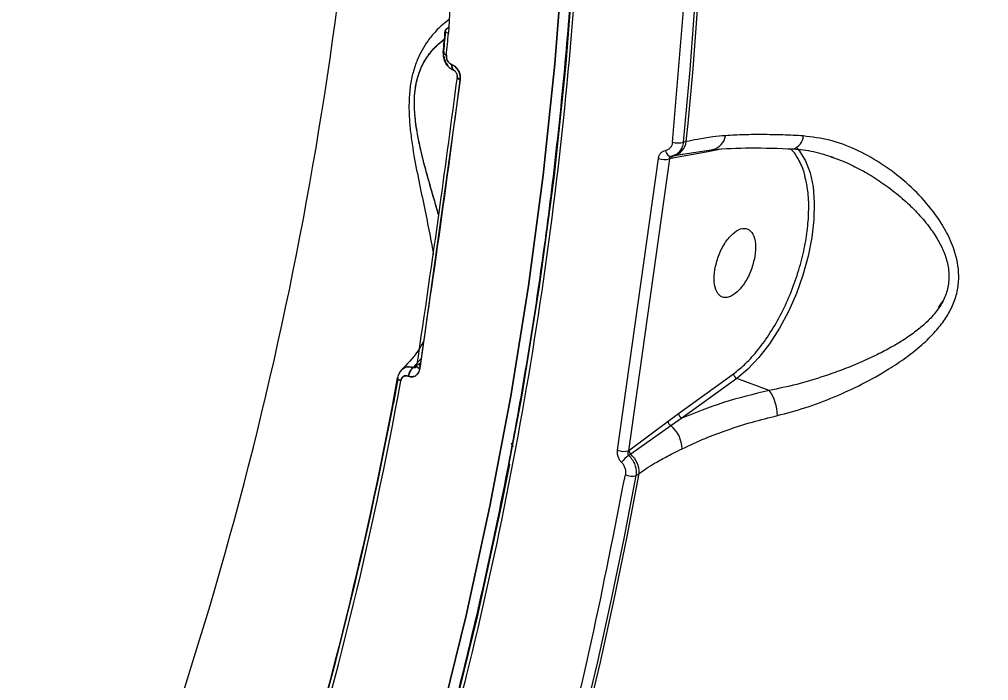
# Model space of a CAD drawing. Header units: millimetres. Extents: x -7083 to 7374, y -8368 to 7509.
# Drawn here: x 2510.4 to 2630.6, y -1875.6 to -1793.6 of the extents above; entities that cross this region are included whole.
import ezdxf

# ---------------------------------------------------------------- set-up
doc = ezdxf.new("R2010")
doc.units = ezdxf.units.MM
for name, color, linetype in [('DIKOM_ОБЪЕКТ', 7, 'Continuous'), ('DIKOM_РАЗМЕР_ЗОНА', 7, 'Continuous'), ('DIKOM_РАЗМЕР_ОБЪЕКТА', 7, 'Continuous')]:
    doc.layers.add(name, color=color, linetype=linetype)
doc.styles.add('style1', font='arial.ttf', dxfattribs={"width": 0.8})
doc.dimstyles.new('1-50', dxfattribs={"dimtxt": 300, "dimasz": 200, "dimexe": 100, "dimexo": 0, "dimgap": 100, "dimtad": 1, "dimtxsty": 'style1', "dimcen": 200, "dimclrd": 7, "dimclre": 7, "dimclrt": 7, "dimadec": 1, "dimazin": 2, "dimtfac": 1, "dimtmove": 0, "dimatfit": 2, "dimfxl": 0, "dimlwd": 25, "dimlwe": 18, "dimarcsym": 0})

# ---------------------------------------------------------------- blocks, each defined once
blk = doc.blocks.new('*D10')
at = {"layer": 'Defpoints', "color": 0, "transparency": 16777216}
for p in [(4593.55, 648.92), (-5583.43, 647.96), (4593.55, -5902.54)]:
    blk.add_point(p, dxfattribs=at)
at = {"layer": 'DIKOM_РАЗМЕР_ОБЪЕКТА', "color": 7, "lineweight": 18, "transparency": 16777216}
for p, q in [((4593.55, 648.92), (4593.55, -6002.54)), ((-5583.43, 647.96), (-5583.43, -6002.54))]:
    blk.add_line(p, q, dxfattribs=at)
at = {"layer": 'DIKOM_РАЗМЕР_ОБЪЕКТА', "color": 7, "lineweight": 25, "transparency": 16777216}
blk.add_line((-5383.43, -5902.54), (4393.55, -5902.54), dxfattribs=at)
at = {"layer": 'DIKOM_РАЗМЕР_ОБЪЕКТА', "color": 7, "transparency": 16777216}
for points in [[(-5383.43, -5869.2), (-5383.43, -5935.87), (-5583.43, -5902.54)], [(4393.55, -5869.2), (4393.55, -5935.87), (4593.55, -5902.54)]]:
    blk.add_solid(points, dxfattribs=at)
at = {"layer": 'DIKOM_РАЗМЕР_ОБЪЕКТА', "color": 7, "transparency": 16777216, "insert": (-226.13, -5649.37), "char_height": 300, "attachment_point": 5, "style": 'style1'}
blk.add_mtext('10150', dxfattribs=at)
blk = doc.blocks.new('*D11')
at = {"layer": 'Defpoints', "color": 0, "transparency": 16777216}
for p in [(-321.71, 5509.06), (-348.71, -4811.52), (5568.58, -4811.52)]:
    blk.add_point(p, dxfattribs=at)
at = {"layer": 'DIKOM_РАЗМЕР_ОБЪЕКТА', "color": 7, "lineweight": 18, "transparency": 16777216}
for p, q in [((-321.71, 5509.06), (5668.58, 5509.06)), ((-348.71, -4811.52), (5668.58, -4811.52))]:
    blk.add_line(p, q, dxfattribs=at)
at = {"layer": 'DIKOM_РАЗМЕР_ОБЪЕКТА', "color": 7, "lineweight": 25, "transparency": 16777216}
blk.add_line((5568.58, 5309.06), (5568.58, -4611.52), dxfattribs=at)
at = {"layer": 'DIKOM_РАЗМЕР_ОБЪЕКТА', "color": 7, "transparency": 16777216}
for points in [[(5535.25, 5309.06), (5601.91, 5309.06), (5568.58, 5509.06)], [(5535.25, -4611.52), (5601.91, -4611.52), (5568.58, -4811.52)]]:
    blk.add_solid(points, dxfattribs=at)
at = {"layer": 'DIKOM_РАЗМЕР_ОБЪЕКТА', "color": 7, "transparency": 16777216, "insert": (5315.31, 775.23), "char_height": 300, "attachment_point": 5, "rotation": 90, "style": 'style1'}
blk.add_mtext('10300', dxfattribs=at)
blk = doc.blocks.new('*D12')
at = {"layer": 'Defpoints', "color": 0, "transparency": 16777216}
for p in [(-621.71, 7509.06), (-373.6, -6811.53), (7273.89, -6811.53)]:
    blk.add_point(p, dxfattribs=at)
at = {"layer": 'DIKOM_РАЗМЕР_ЗОНА', "color": 7, "lineweight": 18, "transparency": 16777216}
for p, q in [((-621.71, 7509.06), (7373.89, 7509.06)), ((-373.6, -6811.53), (7373.89, -6811.53))]:
    blk.add_line(p, q, dxfattribs=at)
at = {"layer": 'DIKOM_РАЗМЕР_ЗОНА', "color": 7, "lineweight": 25, "transparency": 16777216}
blk.add_line((7273.89, 7309.06), (7273.89, -6611.53), dxfattribs=at)
at = {"layer": 'DIKOM_РАЗМЕР_ЗОНА', "color": 7, "transparency": 16777216}
for points in [[(7240.56, 7309.06), (7307.22, 7309.06), (7273.89, 7509.06)], [(7240.56, -6611.53), (7307.22, -6611.53), (7273.89, -6811.53)]]:
    blk.add_solid(points, dxfattribs=at)
at = {"layer": 'DIKOM_РАЗМЕР_ЗОНА', "color": 7, "transparency": 16777216, "insert": (7020.62, 1288.25), "char_height": 300, "attachment_point": 5, "rotation": 90, "style": 'style1'}
blk.add_mtext('14300', dxfattribs=at)
blk = doc.blocks.new('*D13')
at = {"layer": 'Defpoints', "color": 0, "transparency": 16777216}
for p in [(6593.53, 996.24), (-7083.43, 647.96), (6593.53, -8268.31)]:
    blk.add_point(p, dxfattribs=at)
at = {"layer": 'DIKOM_РАЗМЕР_ЗОНА', "color": 7, "lineweight": 18, "transparency": 16777216}
for p, q in [((6593.53, 996.24), (6593.53, -8368.31)), ((-7083.43, 647.96), (-7083.43, -8368.31))]:
    blk.add_line(p, q, dxfattribs=at)
at = {"layer": 'DIKOM_РАЗМЕР_ЗОНА', "color": 7, "lineweight": 25, "transparency": 16777216}
blk.add_line((-6883.43, -8268.31), (6393.53, -8268.31), dxfattribs=at)
at = {"layer": 'DIKOM_РАЗМЕР_ЗОНА', "color": 7, "transparency": 16777216}
for points in [[(-6883.43, -8234.97), (-6883.43, -8301.64), (-7083.43, -8268.31)], [(6393.53, -8234.97), (6393.53, -8301.64), (6593.53, -8268.31)]]:
    blk.add_solid(points, dxfattribs=at)
at = {"layer": 'DIKOM_РАЗМЕР_ЗОНА', "color": 7, "transparency": 16777216, "insert": (322.1, -8015.03), "char_height": 300, "attachment_point": 5, "style": 'style1'}
blk.add_mtext('13650', dxfattribs=at)

msp = doc.modelspace()

# ---------------------------------------------------------------- linework, layer by layer
at = {"layer": 'DIKOM_ОБЪЕКТ', "color": 7, "linetype": 'Continuous', "lineweight": 15}
for p, q in [((2591.413, -1808.788), (2592.91, -1790.888)), ((2563.317, -1794.847), (2563.66, -1794.541)), ((2563.678, -1794.581), (2563.317, -1794.847)), ((2563.062, -1797.647), (2563.059, -1797.558)), ((2563.059, -1797.558), (2563.07, -1797.75)), ((2578.267, -1798.576), (2578.099, -1798.514)), ((2578.169, -1798.539), (2578.267, -1798.576)), ((2564.056, -1799.19), (2564.077, -1799.198)), ((2564.077, -1799.198), (2564.056, -1799.19)), ((2564.281, -1799.887), (2564.293, -1799.892)), ((2564.292, -1799.892), (2564.314, -1799.9)), ((2565.099, -1801.059), (2560.091, -1836.896)), ((2591.829, -1810.424), (2596.491, -1809.699)), ((2593.122, -1808.729), (2592.762, -1808.806)), ((2597.462, -1809.665), (2596.822, -1809.802)), ((2584.598, -1847.023), (2589.671, -1810.839)), ((2591.02, -1810.889), (2585.943, -1847.101)), ((2591.217, -1810.847), (2591.02, -1810.889)), ((2591.199, -1810.581), (2591.155, -1810.57)), ((2595.586, -1810.026), (2591.217, -1810.847)), ((2591.221, -1810.573), (2591.584, -1810.496)), ((2591.549, -1810.456), (2591.255, -1810.565)), ((2591.533, -1810.506), (2592.828, -1810.269)), ((2596.822, -1809.802), (2595.586, -1810.026)), ((2624.92, -1828.501), (2624.331, -1829.316)), ((2559.278, -1836.76), (2560.278, -1835.597)), ((2559.278, -1836.76), (2559.738, -1836.214)), ((2559.299, -1836.768), (2559.278, -1836.76)), ((2559.299, -1836.768), (2559.278, -1836.76)), ((2559.702, -1836.505), (2559.299, -1836.768)), ((2560.192, -1836.176), (2559.855, -1836.397)), ((2560.186, -1836.214), (2559.963, -1836.36)), ((2560.007, -1836.476), (2560.164, -1836.372)), ((2598.964, -1837.545), (2599.168, -1837.371)), ((2557.374, -1838.163), (2556.814, -1841.18)), ((2558.677, -1837.842), (2558.655, -1837.833)), ((2558.655, -1837.833), (2558.677, -1837.842)), ((2592.171, -1842.451), (2598.964, -1837.545)), ((2599.368, -1838.125), (2592.575, -1843.031)), ((2603.416, -1839.607), (2599.368, -1838.125)), ((2590.862, -1843.434), (2592.171, -1842.451)), ((2592.575, -1843.031), (2591.208, -1843.976)), ((2586.016, -1847.049), (2590.862, -1843.434)), ((2591.208, -1843.976), (2586.231, -1847.51)), ((2585.943, -1847.101), (2586.016, -1847.049)), ((2586.231, -1847.51), (2586.001, -1847.676)), ((2586.904, -1850.172), (2587.296, -1849.894))]:
    msp.add_line(p, q, dxfattribs=at)
at = {"layer": 'DIKOM_ОБЪЕКТ', "color": 7, "linetype": 'Continuous', "lineweight": 15, "flags": 128}
for points in [[(2509.609, -2009.061), (2516.466, -1996.917), (2522.985, -1984.603), (2529.162, -1972.127), (2534.993, -1959.499), (2540.475, -1946.725), (2545.603, -1933.814), (2550.375, -1920.776), (2554.787, -1907.617), (2558.836, -1894.348), (2562.52, -1880.976), (2565.836, -1867.51), (2568.782, -1853.96), (2571.357, -1840.334), (2573.557, -1826.641), (2575.383, -1812.89), (2576.833, -1799.09), (2577.905, -1785.25), (2578.6, -1771.379), (2578.917, -1757.486), (2578.854, -1743.581), (2578.414, -1729.672)], [(2578.414, -1729.672), (2578.854, -1743.581), (2578.917, -1757.486), (2578.6, -1771.379), (2577.905, -1785.25), (2576.833, -1799.09), (2575.383, -1812.89), (2573.557, -1826.641), (2571.357, -1840.334), (2568.782, -1853.96), (2565.836, -1867.51), (2562.52, -1880.976), (2558.836, -1894.348), (2554.787, -1907.617), (2550.375, -1920.776), (2545.603, -1933.814), (2540.475, -1946.725), (2534.993, -1959.499), (2529.162, -1972.127), (2522.985, -1984.603), (2516.466, -1996.917), (2509.609, -2009.061)], [(2510.836, -2009.575), (2517.709, -1997.402), (2524.244, -1985.059), (2530.435, -1972.554), (2536.281, -1959.895), (2541.775, -1947.091), (2546.916, -1934.15), (2551.699, -1921.081), (2556.121, -1907.891), (2560.18, -1894.59), (2563.872, -1881.187), (2567.196, -1867.69), (2570.149, -1854.107), (2572.73, -1840.449), (2574.936, -1826.724), (2576.766, -1812.94), (2578.219, -1799.107), (2579.294, -1785.235), (2579.99, -1771.331), (2580.162, -1765.787)], [(2592.762, -1808.806), (2592.983, -1806.567), (2593.195, -1804.327), (2593.397, -1802.085), (2593.589, -1799.843), (2593.772, -1797.6), (2593.945, -1795.356), (2594.108, -1793.111), (2594.262, -1790.865)], [(2593.122, -1808.729), (2593.346, -1806.475), (2593.559, -1804.219), (2593.763, -1801.962), (2593.956, -1799.705), (2594.141, -1797.446), (2594.315, -1795.186), (2594.48, -1792.926), (2594.634, -1790.664)], [(2563.634, -1795.299), (2563.539, -1795.263), (2563.454, -1795.224), (2563.381, -1795.182), (2563.322, -1795.138), (2563.277, -1795.093), (2563.247, -1795.047), (2563.233, -1795.002), (2563.234, -1794.958)], [(2562.976, -1797.669), (2562.975, -1797.713), (2562.989, -1797.758), (2563.019, -1797.804), (2563.064, -1797.849), (2563.123, -1797.894), (2563.196, -1797.936), (2563.28, -1797.976), (2563.376, -1798.013)], [(2563.376, -1798.013), (2563.25, -1797.963), (2563.145, -1797.907), (2563.063, -1797.848), (2563.006, -1797.787), (2562.977, -1797.726), (2562.977, -1797.666), (2563.004, -1797.61), (2563.059, -1797.558)], [(2564.299, -1799.894), (2564.25, -1799.872), (2564.178, -1799.812), (2564.12, -1799.726), (2564.078, -1799.618), (2564.053, -1799.49), (2564.045, -1799.345), (2564.056, -1799.19)], [(2564.077, -1799.198), (2564.067, -1799.354), (2564.074, -1799.498), (2564.1, -1799.626), (2564.142, -1799.735), (2564.2, -1799.82), (2564.272, -1799.88), (2564.325, -1799.904)], [(2565.099, -1801.059), (2564.957, -1800.995), (2564.842, -1800.926), (2564.758, -1800.853), (2564.709, -1800.779), (2564.695, -1800.707), (2564.705, -1800.662)], [(2564.696, -1800.694), (2564.695, -1800.707), (2564.709, -1800.779), (2564.758, -1800.853), (2564.842, -1800.926), (2564.957, -1800.995), (2565.099, -1801.059)], [(2606.753, -1809.441), (2607.176, -1809.92), (2607.915, -1811.129), (2608.472, -1812.618), (2608.833, -1814.355), (2608.99, -1816.302), (2608.941, -1818.417), (2608.687, -1820.652), (2608.232, -1822.959), (2607.588, -1825.288), (2606.767, -1827.587), (2605.788, -1829.807), (2604.673, -1831.898), (2603.446, -1833.815), (2602.133, -1835.515), (2600.764, -1836.962), (2599.368, -1838.125)], [(2590.539, -1809.835), (2590.595, -1810.001), (2590.665, -1810.154), (2590.749, -1810.289), (2590.842, -1810.401), (2590.943, -1810.487), (2591.047, -1810.544), (2591.153, -1810.57), (2591.255, -1810.565)], [(2560.091, -1836.896), (2559.949, -1836.834), (2559.834, -1836.766), (2559.749, -1836.696), (2559.699, -1836.627), (2559.684, -1836.559), (2559.706, -1836.497), (2559.764, -1836.442), (2559.855, -1836.397)], [(2557.731, -1838.405), (2557.637, -1838.361), (2557.553, -1838.315), (2557.481, -1838.267), (2557.423, -1838.218), (2557.378, -1838.169), (2557.349, -1838.12), (2557.334, -1838.073), (2557.336, -1838.028)], [(2557.336, -1838.029), (2557.337, -1838.086), (2557.365, -1838.151), (2557.421, -1838.216), (2557.502, -1838.282), (2557.607, -1838.346), (2557.731, -1838.405)], [(2571.427, -1846.11), (2571.562, -1846.491), (2571.616, -1846.597)], [(2571.205, -1848.765), (2570.149, -1854.107), (2567.196, -1867.69), (2563.872, -1881.187), (2560.18, -1894.59), (2556.121, -1907.891), (2551.699, -1921.081), (2546.916, -1934.15), (2541.775, -1947.091), (2536.281, -1959.895), (2530.435, -1972.554), (2524.244, -1985.059), (2517.709, -1997.402), (2510.836, -2009.575)], [(2571.75, -1911.707), (2574.053, -1904.119), (2576.239, -1896.499), (2578.31, -1888.847), (2580.263, -1881.166), (2582.1, -1873.456), (2583.819, -1865.719), (2585.421, -1857.957), (2586.904, -1850.172)], [(2572.065, -1911.739), (2574.381, -1904.114), (2576.58, -1896.456), (2578.662, -1888.766), (2580.626, -1881.045), (2582.471, -1873.297), (2584.198, -1865.521), (2585.807, -1857.719), (2587.296, -1849.894)]]:
    msp.add_lwpolyline(points, dxfattribs=at)
at = {"layer": 'DIKOM_ОБЪЕКТ', "color": 7, "linetype": 'Continuous', "lineweight": 15}
for centre, radius, start, end in [((2072.905, -1729.613), 480.992, 337.61083, 354.71943), ((2070.018, -1749.373), 495.319, 354.40455, 354.71959), ((2070.049, -1749.258), 495.37, 354.40455, 354.71959), ((2563.418, -1795.009), 0.191, 121.93157, 164.30089), ((2070.012, -1749.678), 495.726, 354.40455, 354.71959), ((2563.159, -1797.72), 0.19, 121.78895, 164.32085), ((2564.757, -1799.367), 0.724, 165.80929, 221.75374), ((2564.702, -1799.378), 0.65, 163.87303, 233.33511), ((2596.01, -1807.783), 1.967, 281.89439, 353.60477), ((2605.838, -1807.936), 1.793, 288.47637, 356.95182), ((2592.115, -1806.657), 2.244, 251.753, 286.73897), ((2591.052, -1808.479), 2.085, 284.75303, 353.11439), ((2590.421, -1808.815), 2.158, 249.67137, 286.11719), ((2591.627, -1810.909), 0.415, 104.35235, 171.31243), ((2560.243, -1838.037), 1.601, 127.09086, 172.69189), ((2560.265, -1838.046), 1.601, 127.09504, 172.69282), ((2560.213, -1836.32), 0.589, 206.40845, 258.0489), ((2071.018, -1749.493), 494.312, 342.64808, 349.68218), ((2071.049, -1749.377), 494.364, 342.64809, 349.65374), ((2071.013, -1749.797), 494.719, 342.64808, 349.68218), ((2557.505, -1838.075), 0.176, 119.69022, 164.66777), ((2599.61, -1837.525), 0.647, 181.75872, 248.01948), ((2598.852, -1842.78), 5.559, 0.56881, 34.80862), ((2592.817, -1842.431), 0.647, 181.75872, 248.01948), ((2591.525, -1843.392), 0.665, 183.64047, 241.47233), ((2588.786, -1846.939), 3.827, 1.43582, 50.74726), ((2585.398, -1844.876), 2.291, 249.58026, 283.77336), ((2587.896, -1850.643), 3.521, 122.57142, 142.90574), ((2586.66, -1847.029), 0.644, 181.74683, 228.31602), ((2584.088, -1849.897), 3.208, 0.0398, 48.08115), ((2586.407, -1848.039), 2.19, 247.46769, 283.11424)]:
    msp.add_arc(centre, radius, start, end, dxfattribs=at)
for points, knots in [([(2579.613, -1729.728), (2579.762, -1733.362), (2580.085, -1741.202), (2580.203, -1753.251), (2580.046, -1765.87), (2579.568, -1778.483), (2578.781, -1791.082), (2577.681, -1803.663), (2576.268, -1816.216), (2574.543, -1828.736), (2572.506, -1841.216), (2570.158, -1853.648), (2567.498, -1866.026), (2564.529, -1878.343), (2561.25, -1890.593), (2557.663, -1902.768), (2553.769, -1914.861), (2549.57, -1926.867), (2545.068, -1938.777), (2540.263, -1950.586), (2535.159, -1962.286), (2529.755, -1973.871), (2524.064, -1985.338), (2518.053, -1996.662), (2513.582, -2004.764), (2511.032, -2009.043), (2510.675, -2009.642)], [0, 0, 0, 0, 0.0372497, 0.0803687, 0.1235178, 0.166697, 0.2099063, 0.2531456, 0.2964151, 0.3397148, 0.3830446, 0.4264048, 0.4697952, 0.513216, 0.5566673, 0.6001492, 0.6436617, 0.687205, 0.7307791, 0.7743842, 0.8180204, 0.861688, 0.905387, 0.9491176, 0.9928801, 1, 1, 1, 1]), ([(2527.77, -1733.155), (2529.407, -1733.902), (2532.68, -1735.397), (2537.539, -1738.582), (2542.243, -1742.402), (2546.702, -1746.869), (2550.818, -1751.899), (2554.501, -1757.413), (2557.672, -1763.324), (2560.257, -1769.543), (2562.197, -1775.958), (2563.433, -1782.46), (2564.001, -1788.967), (2563.757, -1793.187), (2563.634, -1795.299)], [0, 0, 0, 0, 0.0836186, 0.1671647, 0.2504175, 0.3338511, 0.4173022, 0.5004885, 0.583737, 0.6671369, 0.7504577, 0.8333948, 0.9166264, 1, 1, 1, 1]), ([(2413.787, -1740.519), (2413.526, -1741.932), (2413.001, -1744.765), (2412.641, -1749.268), (2412.596, -1753.943), (2412.897, -1758.79), (2413.53, -1763.812), (2414.509, -1769.049), (2415.728, -1774.033), (2417.096, -1778.719), (2418.537, -1783.067), (2420.208, -1787.592), (2422.085, -1792.204), (2423.839, -1796.167), (2425.365, -1799.422), (2426.63, -1802.021), (2427.977, -1804.687), (2429.407, -1807.421), (2430.925, -1810.224), (2432.532, -1813.096), (2434.539, -1816.571), (2437.035, -1820.729), (2440.13, -1825.655), (2443.562, -1830.878), (2447.243, -1836.238), (2450.756, -1841.151), (2454.031, -1845.582), (2456.99, -1849.481), (2460.358, -1853.809), (2462.93, -1857.023), (2464.729, -1859.234), (2465.331, -1859.97), (2465.945, -1860.718), (2466.571, -1861.478), (2467.21, -1862.249), (2467.968, -1863.16), (2468.965, -1864.352), (2470.328, -1865.97), (2472.081, -1868.029), (2474.24, -1870.533), (2476.717, -1873.365), (2479.248, -1876.215), (2482.192, -1879.485), (2485.359, -1882.943), (2489.1, -1886.952), (2494.035, -1892.146), (2500.309, -1898.566), (2507.641, -1905.846), (2512.538, -1910.532), (2514.892, -1912.785)], [0, 0, 0, 0, 0.0356099, 0.0713872, 0.1073338, 0.1429089, 0.1783702, 0.2143467, 0.2508402, 0.2779122, 0.3055302, 0.333695, 0.3624074, 0.3899729, 0.4049442, 0.4201751, 0.4356657, 0.4514162, 0.4674266, 0.483697, 0.5002277, 0.5259928, 0.5530553, 0.5814159, 0.6110753, 0.6394003, 0.6596954, 0.6811189, 0.7006087, 0.7272294, 0.7309596, 0.7347465, 0.7385898, 0.7424897, 0.7464462, 0.7504593, 0.7564866, 0.7647492, 0.7752474, 0.7879816, 0.802952, 0.8183428, 0.8312156, 0.8524192, 0.8705211, 0.8915209, 0.9303476, 0.9665079, 1, 1, 1, 1]), ([(2412.896, -1746.894), (2412.861, -1747.125), (2412.452, -1749.848), (2412.619, -1755.6), (2413.468, -1764.166), (2415.434, -1773.311), (2418.369, -1782.908), (2422.288, -1792.92), (2427.152, -1803.299), (2432.959, -1814.042), (2439.707, -1825.145), (2447.519, -1836.771), (2456.401, -1848.863), (2466.348, -1861.356), (2477.16, -1874.001), (2488.851, -1886.795), (2501.351, -1899.732), (2510.37, -1908.426), (2514.892, -1912.785)], [0, 0, 0, 0, 0.0060305, 0.0711243, 0.1362317, 0.2015574, 0.2668776, 0.3317887, 0.3964871, 0.4611667, 0.5260185, 0.5912366, 0.6597874, 0.7279014, 0.7957641, 0.8635914, 0.9315971, 1, 1, 1, 1]), ([(2563.69, -1793.622), (2563.432, -1793.812), (2562.883, -1794.217), (2561.988, -1795.09), (2561.121, -1796.143), (2560.37, -1797.315), (2559.74, -1798.6), (2559.226, -1800.087), (2558.874, -1801.809), (2558.718, -1803.69), (2558.75, -1805.625), (2558.923, -1807.591), (2559.279, -1810.133), (2559.861, -1813.193), (2560.583, -1816.594), (2561.218, -1819.712), (2561.621, -1821.787), (2561.748, -1822.703), (2561.758, -1822.776)], [0, 0, 0, 0, 0.0597201, 0.1267826, 0.1917168, 0.2437259, 0.2917288, 0.3429819, 0.3919213, 0.440909, 0.4921816, 0.540194, 0.5922196, 0.6921593, 0.7920667, 0.8913474, 0.9912786, 1, 1, 1, 1]), ([(2562.396, -1817.81), (2562.209, -1817.147), (2561.757, -1815.542), (2560.927, -1812.674), (2560.153, -1809.686), (2559.616, -1806.922), (2559.362, -1804.492), (2559.462, -1802.108), (2559.992, -1800.04), (2560.815, -1798.429), (2561.919, -1796.999), (2562.731, -1796.354), (2563.21, -1795.973)], [0, 0, 0, 0, 0.0936668, 0.2268189, 0.3590145, 0.44622, 0.5321017, 0.6167275, 0.7013192, 0.7871361, 0.8743567, 1, 1, 1, 1]), ([(2562.436, -1817.926), (2562.427, -1817.894), (2562.249, -1817.254), (2561.843, -1815.861), (2561.257, -1813.813), (2560.66, -1811.653), (2560.145, -1809.583), (2559.747, -1807.619), (2559.483, -1805.78), (2559.374, -1803.948), (2559.491, -1802.127), (2559.8, -1800.772), (2560.145, -1799.819), (2560.529, -1798.981), (2561.099, -1798.05), (2561.833, -1797.158), (2562.556, -1796.457), (2563.007, -1796.121), (2563.21, -1795.97)], [0, 0, 0, 0, 0.0045755, 0.0917182, 0.1842866, 0.2682042, 0.3546255, 0.4246055, 0.4861337, 0.552109, 0.6178666, 0.6835095, 0.7157007, 0.7495679, 0.8110635, 0.8810173, 0.9464747, 1, 1, 1, 1]), ([(2562.975, -1797.677), (2562.974, -1797.903), (2562.972, -1798.357), (2563.246, -1799.024), (2563.689, -1799.585), (2564.082, -1799.785), (2564.278, -1799.886)], [0, 0, 0, 0, 0.2470135, 0.4966547, 0.7479579, 1, 1, 1, 1]), ([(2563.096, -1798.188), (2563.097, -1798.253), (2563.107, -1798.594), (2563.302, -1799.002), (2563.534, -1799.237), (2563.575, -1799.278)], [0, 0, 0, 0, 0.1618213, 0.8518238, 1, 1, 1, 1]), ([(2563.589, -1799.276), (2563.502, -1799.188), (2563.329, -1799.012), (2563.257, -1798.767), (2563.221, -1798.645)], [0, 0, 0, 0, 0.4996155, 1, 1, 1, 1]), ([(2564.056, -1799.19), (2563.944, -1799.131), (2563.722, -1799.014), (2563.492, -1798.683), (2563.372, -1798.333), (2563.375, -1798.12), (2563.376, -1798.013)], [0, 0, 0, 0, 0.2797673, 0.559852, 0.7798294, 1, 1, 1, 1]), ([(2563.376, -1798.013), (2563.376, -1798.135), (2563.375, -1798.379), (2563.523, -1798.739), (2563.757, -1799.037), (2563.956, -1799.139), (2564.056, -1799.19)], [0, 0, 0, 0, 0.2500201, 0.4999143, 0.7497084, 1, 1, 1, 1]), ([(2564.077, -1799.198), (2564.156, -1799.233), (2564.313, -1799.303), (2564.602, -1799.531), (2564.902, -1799.918), (2565.117, -1800.491), (2565.105, -1800.869), (2565.099, -1801.059)], [0, 0, 0, 0, 0.1257369, 0.251488, 0.5008063, 0.75027, 1, 1, 1, 1]), ([(2565.099, -1801.059), (2565.103, -1800.846), (2565.112, -1800.42), (2564.851, -1799.835), (2564.489, -1799.406), (2564.215, -1799.267), (2564.077, -1799.198)], [0, 0, 0, 0, 0.279515, 0.5589463, 0.7793103, 1, 1, 1, 1]), ([(2564.3, -1799.894), (2564.323, -1799.904), (2564.368, -1799.924), (2564.448, -1799.987), (2564.526, -1800.074), (2564.596, -1800.184), (2564.652, -1800.309), (2564.688, -1800.442), (2564.705, -1800.575), (2564.699, -1800.654), (2564.696, -1800.694)], [0, 0, 0, 0, 0.1218626, 0.2435758, 0.3659715, 0.4900689, 0.6161895, 0.7430221, 0.8713611, 1, 1, 1, 1]), ([(2564.695, -1800.732), (2563.985, -1806.12), (2562.416, -1818.029), (2560.651, -1830.017), (2559.685, -1836.581)], [0, 0, 0, 0, 0.4524821, 1, 1, 1, 1]), ([(2560.091, -1836.896), (2561.078, -1830.185), (2562.84, -1818.201), (2564.409, -1806.296), (2565.099, -1801.059)], [0, 0, 0, 0, 0.559995, 1, 1, 1, 1]), ([(2597.964, -1808.002), (2597.444, -1808.05), (2596.229, -1808.161), (2594.599, -1808.443), (2593.575, -1808.642), (2593.122, -1808.729)], [0, 0, 0, 0, 0.2948345, 0.6880957, 1, 1, 1, 1]), ([(2607.628, -1808.032), (2606.78, -1807.988), (2605.012, -1807.897), (2602.593, -1807.858), (2600.193, -1807.88), (2598.749, -1807.959), (2597.964, -1808.002)], [0, 0, 0, 0, 0.2408505, 0.501848, 0.7291689, 1, 1, 1, 1]), ([(2604.411, -1842.725), (2605.583, -1842.416), (2607.93, -1841.798), (2611.482, -1840.442), (2614.953, -1838.844), (2617.919, -1837.186), (2620.375, -1835.549), (2622.327, -1834.007), (2623.949, -1832.422), (2625.192, -1830.844), (2626.099, -1829.271), (2626.702, -1827.594), (2627.03, -1825.295), (2626.699, -1823.151), (2626.029, -1821.3), (2625.479, -1820.124), (2624.435, -1818.3), (2622.676, -1815.996), (2620.08, -1813.47), (2617.207, -1811.331), (2614.137, -1809.652), (2610.918, -1808.435), (2608.727, -1808.166), (2607.628, -1808.032)], [0, 0, 0, 0, 0.0624741, 0.125065, 0.1873409, 0.2498758, 0.2919389, 0.3339672, 0.3747903, 0.4072249, 0.4374468, 0.4691553, 0.5002048, 0.5586356, 0.5797997, 0.6020607, 0.6255581, 0.6879946, 0.7506604, 0.8130007, 0.8756723, 0.9376942, 1, 1, 1, 1]), ([(2591.413, -1808.788), (2591.389, -1808.919), (2591.342, -1809.181), (2591.146, -1809.499), (2590.878, -1809.738), (2590.652, -1809.803), (2590.539, -1809.835)], [0, 0, 0, 0, 0.2507927, 0.500723, 0.7505005, 1, 1, 1, 1]), ([(2592.762, -1808.806), (2592.716, -1809.026), (2592.624, -1809.466), (2592.279, -1809.995), (2591.91, -1810.342), (2591.636, -1810.429), (2591.549, -1810.456)], [0, 0, 0, 0, 0.2888314, 0.577143, 0.865778, 1, 1, 1, 1]), ([(2596.41, -1809.708), (2597.924, -1809.618), (2600.963, -1809.439), (2604.583, -1809.571), (2606.401, -1809.637)], [0, 0, 0, 0, 0.4980609, 1, 1, 1, 1]), ([(2607.88, -1813.279), (2607.85, -1813.113), (2607.692, -1812.234), (2607.103, -1811.025), (2606.479, -1809.968), (2606.025, -1809.658), (2605.974, -1809.623)], [0, 0, 0, 0, 0.0985757, 0.5220538, 0.945532, 1, 1, 1, 1]), ([(2606.401, -1809.637), (2607.226, -1809.716), (2608.881, -1809.876), (2610.553, -1810.429), (2611.391, -1810.706)], [0, 0, 0, 0, 0.4989237, 1, 1, 1, 1]), ([(2589.671, -1810.839), (2589.697, -1810.713), (2589.75, -1810.461), (2589.947, -1810.157), (2590.21, -1809.929), (2590.43, -1809.866), (2590.539, -1809.835)], [0, 0, 0, 0, 0.2505986, 0.5006239, 0.7504884, 1, 1, 1, 1]), ([(2591.02, -1810.889), (2591.022, -1810.848), (2591.027, -1810.768), (2591.075, -1810.67), (2591.15, -1810.596), (2591.22, -1810.575), (2591.255, -1810.565)], [0, 0, 0, 0, 0.2572967, 0.5097976, 0.7567793, 1, 1, 1, 1]), ([(2610.971, -1810.583), (2611.422, -1810.737), (2612.543, -1811.12), (2614.32, -1811.97), (2616.298, -1813.086), (2618.262, -1814.425), (2620.083, -1815.899), (2621.753, -1817.508), (2623.132, -1819.116), (2624.215, -1820.706), (2625.017, -1822.251), (2625.56, -1823.854), (2625.762, -1825.56), (2625.525, -1827.241), (2624.862, -1828.795), (2623.884, -1830.173), (2622.718, -1831.362), (2621.385, -1832.449), (2619.993, -1833.402), (2618.452, -1834.315), (2616.715, -1835.228), (2614.658, -1836.175), (2612.445, -1837.067), (2609.819, -1837.995), (2606.806, -1838.906), (2604.546, -1839.374), (2603.416, -1839.607)], [0, 0, 0, 0, 0.029807, 0.0741829, 0.1210151, 0.1683643, 0.2177763, 0.2616178, 0.3070356, 0.3440465, 0.376549, 0.41137, 0.4459842, 0.4808, 0.5154397, 0.5501792, 0.5847811, 0.6170842, 0.6540876, 0.6856054, 0.7231667, 0.7693888, 0.8175703, 0.8614787, 0.9307933, 1, 1, 1, 1]), ([(2599.168, -1837.371), (2599.608, -1837.021), (2600.58, -1836.246), (2602.064, -1834.574), (2603.574, -1832.47), (2604.963, -1830.034), (2606.158, -1827.393), (2607.107, -1824.678), (2607.781, -1822.021), (2608.191, -1819.485), (2608.339, -1817.078), (2608.261, -1814.954), (2607.997, -1813.791), (2607.88, -1813.279)], [0, 0, 0, 0, 0.0772577, 0.1708115, 0.2674392, 0.3656806, 0.463922, 0.5605498, 0.6541035, 0.7433952, 0.8326868, 0.9262405, 1, 1, 1, 1]), ([(2560.592, -1833.424), (2560.347, -1833.88), (2559.665, -1835.148), (2558.491, -1836.368), (2557.739, -1837.151)], [0, 0, 0, 0, 0.3590127, 1, 1, 1, 1]), ([(2557.834, -1837.057), (2557.714, -1837.199), (2557.479, -1837.478), (2557.383, -1837.848), (2557.336, -1838.029)], [0, 0, 0, 0, 0.5106033, 1, 1, 1, 1]), ([(2559.278, -1836.76), (2559.036, -1836.715), (2558.552, -1836.625), (2557.966, -1836.87), (2557.742, -1837.184), (2557.654, -1837.308)], [0, 0, 0, 0, 0.3744988, 0.7520732, 1, 1, 1, 1]), ([(2558.005, -1836.934), (2558.023, -1836.914), (2558.181, -1836.746), (2558.636, -1836.64), (2559.064, -1836.72), (2559.278, -1836.76)], [0, 0, 0, 0, 0.061917, 0.5308277, 1, 1, 1, 1]), ([(2560.091, -1836.896), (2560.046, -1837.073), (2559.955, -1837.427), (2559.609, -1837.793), (2559.237, -1837.926), (2558.917, -1837.92), (2558.757, -1837.868), (2558.677, -1837.842)], [0, 0, 0, 0, 0.2497295, 0.4991926, 0.7485103, 0.8742091, 1, 1, 1, 1]), ([(2558.677, -1837.842), (2558.858, -1837.885), (2559.221, -1837.97), (2559.673, -1837.742), (2559.977, -1837.366), (2560.053, -1837.053), (2560.091, -1836.896)], [0, 0, 0, 0, 0.2797809, 0.559625, 0.7797346, 1, 1, 1, 1]), ([(2559.608, -1836.728), (2559.594, -1836.739), (2559.542, -1836.784), (2559.428, -1836.806), (2559.342, -1836.781), (2559.299, -1836.768)], [0, 0, 0, 0, 0.1470208, 0.575812, 1, 1, 1, 1]), ([(2559.615, -1836.733), (2559.614, -1836.733), (2559.591, -1836.755), (2559.534, -1836.775), (2559.454, -1836.797), (2559.373, -1836.795), (2559.324, -1836.777), (2559.299, -1836.768)], [0, 0, 0, 0, 0.0050432, 0.2642154, 0.5146316, 0.7589424, 1, 1, 1, 1]), ([(2559.686, -1836.545), (2559.677, -1836.594), (2559.66, -1836.687), (2559.629, -1836.718), (2559.615, -1836.733)], [0, 0, 0, 0, 0.5330212, 1, 1, 1, 1]), ([(2557.731, -1838.405), (2557.769, -1838.281), (2557.844, -1838.032), (2558.1, -1837.825), (2558.384, -1837.757), (2558.565, -1837.808), (2558.655, -1837.833)], [0, 0, 0, 0, 0.2787485, 0.5585837, 0.7792918, 1, 1, 1, 1]), ([(2558.655, -1837.833), (2558.552, -1837.806), (2558.347, -1837.752), (2558.057, -1837.849), (2557.829, -1838.071), (2557.764, -1838.294), (2557.731, -1838.405)], [0, 0, 0, 0, 0.2503241, 0.4998674, 0.7496178, 1, 1, 1, 1]), ([(2603.416, -1839.607), (2601.481, -1840.077), (2597.617, -1841.016), (2594.254, -1842.36), (2592.575, -1843.031)], [0, 0, 0, 0, 0.5008852, 1, 1, 1, 1]), ([(2592.612, -1846.843), (2593.55, -1846.402), (2595.316, -1845.572), (2598.245, -1844.472), (2601.222, -1843.515), (2603.371, -1842.983), (2604.411, -1842.725)], [0, 0, 0, 0, 0.2654265, 0.500016, 0.7581797, 1, 1, 1, 1]), ([(2587.296, -1849.894), (2587.578, -1849.695), (2588.191, -1849.263), (2589.28, -1848.588), (2590.398, -1847.964), (2591.541, -1847.374), (2592.233, -1847.031), (2592.612, -1846.843)], [0, 0, 0, 0, 0.1771021, 0.3848347, 0.6442005, 0.8052414, 1, 1, 1, 1]), ([(2585.088, -1848.52), (2585, -1848.416), (2584.823, -1848.209), (2584.656, -1847.824), (2584.567, -1847.418), (2584.588, -1847.155), (2584.598, -1847.023)], [0, 0, 0, 0, 0.250145, 0.5002944, 0.7503473, 1, 1, 1, 1]), ([(2586.001, -1847.676), (2585.976, -1847.638), (2585.925, -1847.559), (2585.896, -1847.412), (2585.898, -1847.256), (2585.928, -1847.153), (2585.943, -1847.101)], [0, 0, 0, 0, 0.2342408, 0.4797597, 0.7357557, 1, 1, 1, 1]), ([(2586.001, -1847.676), (2586.156, -1847.851), (2586.466, -1848.2), (2586.771, -1848.847), (2586.941, -1849.524), (2586.917, -1849.956), (2586.904, -1850.172)], [0, 0, 0, 0, 0.2520092, 0.5025833, 0.7518916, 1, 1, 1, 1]), ([(2585.088, -1848.52), (2585.179, -1848.626), (2585.36, -1848.84), (2585.528, -1849.239), (2585.612, -1849.658), (2585.583, -1849.927), (2585.568, -1850.062)], [0, 0, 0, 0, 0.25043, 0.5004767, 0.7503939, 1, 1, 1, 1])]:
    msp.add_open_spline(points, degree=3, knots=knots, dxfattribs=at)
for points in [[(2580.071, -1729.991), (2580.327, -1738.13), (2580.841, -1754.407), (2580.136, -1778.797), (2578.354, -1803.104), (2575.391, -1827.282), (2571.282, -1851.282), (2566.027, -1875.055), (2559.64, -1898.554), (2552.131, -1921.732), (2543.521, -1944.544), (2533.804, -1966.933), (2523.092, -1988.902), (2515.069, -2003.116), (2511.058, -2010.223)], [(2596.663, -1824.608), (2596.792, -1824.044), (2597.051, -1822.917), (2597.858, -1821.325), (2598.833, -1820.118), (2599.862, -1819.468), (2600.782, -1819.476), (2601.445, -1820.143), (2601.784, -1821.357), (2601.675, -1822.435), (2601.62, -1822.974)], [(2601.62, -1822.974), (2601.491, -1823.538), (2601.232, -1824.666), (2600.425, -1826.257), (2599.45, -1827.465), (2598.42, -1828.115), (2597.501, -1828.107), (2596.838, -1827.439), (2596.499, -1826.226), (2596.608, -1825.147), (2596.663, -1824.608)], [(2570.448, -1911.46), (2572.459, -1904.721), (2576.482, -1891.244), (2581.527, -1870.759), (2584.221, -1856.961), (2585.568, -1850.062)]]:
    msp.add_open_spline(points, degree=3, dxfattribs=at)

# ---------------------------------------------------------------- dimensions: what is measured, and where the dimension line sits
at = {"layer": 'DIKOM_РАЗМЕР_ЗОНА'}
dim = msp.add_linear_dim(base=(7273.891, -6811.526), p1=(-621.712, 7509.064), p2=(-373.605, -6811.526), angle=90, text='14300', dimstyle='1-50', dxfattribs=at)
dim.commit()
dim.dimension.update_dxf_attribs({"geometry": '*D12', "text_midpoint": (7273.891, 1288.251), "dimtype": 160})
dim = msp.add_linear_dim(base=(6593.528, -8268.308), p1=(-7083.425, 647.956), p2=(6593.528, 996.237), text='13650', dimstyle='1-50', dxfattribs=at)
dim.commit()
dim.dimension.update_dxf_attribs({"geometry": '*D13', "text_midpoint": (322.101, -8268.308), "dimtype": 160})
at = {"layer": 'DIKOM_РАЗМЕР_ОБЪЕКТА'}
dim = msp.add_linear_dim(base=(5568.58, -4811.525), p1=(-321.712, 5509.064), p2=(-348.712, -4811.525), angle=90, text='10300', dimstyle='1-50', dxfattribs=at)
dim.commit()
dim.dimension.update_dxf_attribs({"geometry": '*D11', "text_midpoint": (5568.58, 775.227), "dimtype": 160})
dim = msp.add_linear_dim(base=(4593.55, -5902.538), p1=(-5583.425, 647.956), p2=(4593.55, 648.921), text='10150', dimstyle='1-50', dxfattribs=at)
dim.commit()
dim.dimension.update_dxf_attribs({"geometry": '*D10', "text_midpoint": (-226.127, -5902.538), "dimtype": 160})

doc.saveas('drawing.dxf')
